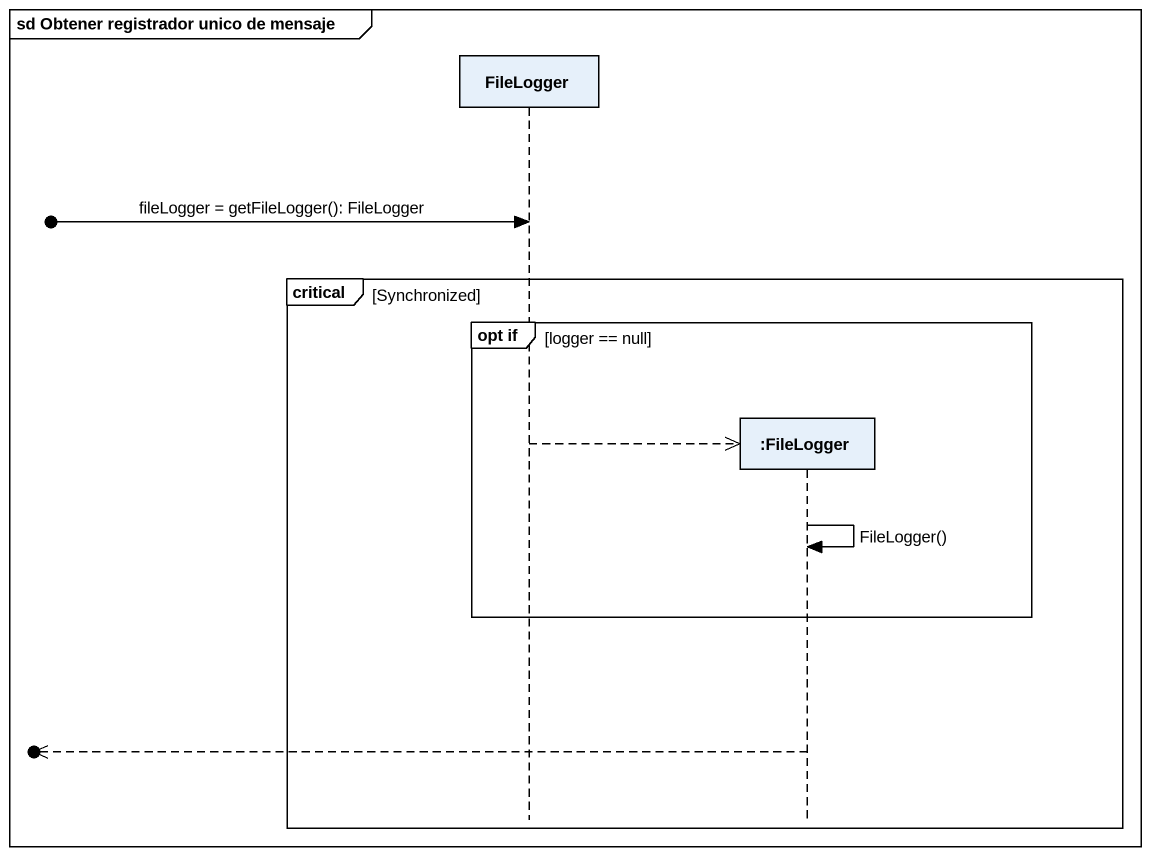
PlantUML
@startuml
mainframe sd Obtener registrador unico de mensaje
hide footbox
participant FileLogger
participant ":FileLogger" as FileLogger_2

[o-> FileLogger : fileLogger = getFileLogger(): FileLogger
critical Synchronized
  group opt if [logger == null]
    FileLogger -->> FileLogger_2 **
    FileLogger_2 -> FileLogger_2 : FileLogger()
  end
  [o<<-- FileLogger_2
end
@enduml
